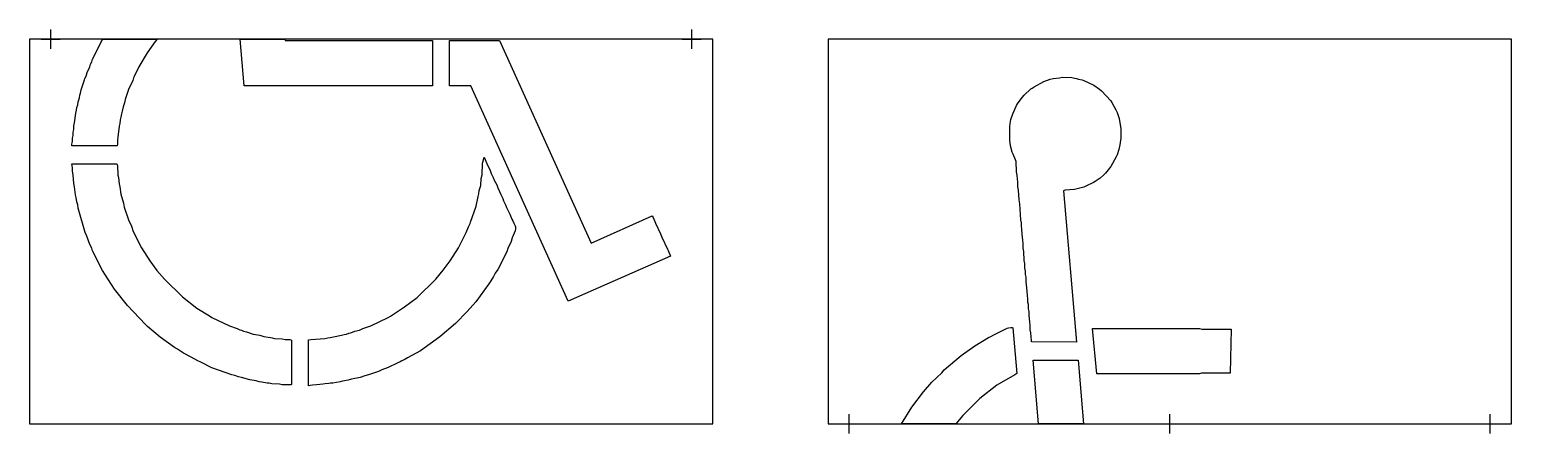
# Model space of a CAD drawing. Header units: inches. Extents: x 0 to 154, y -1 to 41.
import ezdxf

# ---------------------------------------------------------------- set-up
doc = ezdxf.new("R2010")
doc.units = ezdxf.units.IN
doc.header["$MEASUREMENT"] = 0
doc.layers.add('CUT', color=1, linetype='Continuous')
doc.layers.add('REG', color=5, linetype='Continuous')

msp = doc.modelspace()

# ---------------------------------------------------------------- linework, layer by layer
at = {"layer": 'CUT'}
for points in [[(0, 0), (71, 0), (71, 40), (0, 40)], [(13.26, 40), (13.05, 39.75), (12.23, 38.6), (11.35, 37.12), (10.86, 36.13), (10.8, 36), (10.71, 35.72), (10.28, 34.77), (9.93, 33.72), (9.88, 33.53), (9.83, 33.27), (9.72, 32.97), (9.63, 32.51), (9.55, 32.23), (9.49, 31.9), (9.42, 31.63), (9.37, 31.24), (9.3, 30.94), (9.25, 30.37), (9.19, 30.12), (9.18, 29.8), (9.12, 29.52), (9.12, 29.05), (9.09, 28.9), (4.38, 28.9), (4.4, 29.08), (4.46, 29.35), (4.47, 29.71), (4.52, 29.99), (4.53, 30.33), (4.59, 30.62), (4.6, 30.99), (4.68, 31.31), (4.81, 32.32), (4.88, 32.61), (4.92, 32.89), (5, 33.18), (5.05, 33.5), (5.17, 33.89), (5.23, 34.18), (5.3, 34.4), (5.37, 34.73), (5.7, 35.78), (5.75, 35.93), (5.87, 36.17), (5.97, 36.53), (6.25, 37.14), (6.33, 37.41), (6.45, 37.66), (6.54, 37.93), (7.28, 39.43), (7.45, 39.73), (7.62, 40), (7.62, 40), (13.26, 40)], [(26.54, 40), (26.55, 39.87), (41.87, 39.87), (41.87, 35.16), (22.28, 35.16), (21.87, 40), (21.87, 40), (26.54, 40)], [(43.64, 39.87), (48.84, 39.87), (58.35, 18.8), (64.71, 21.62), (64.81, 21.45), (65.04, 20.85), (65.57, 19.77), (65.69, 19.4), (66.3, 18.16), (66.35, 18.01), (66.62, 17.42), (55.96, 12.76), (45.85, 35.15), (43.64, 35.16)], [(83, 0), (154, 0), (154, 40), (83, 40)], [(113.02, 32.37), (113.23, 31.74), (113.42, 30.69), (113.42, 29.71), (113.35, 29.25), (113.29, 29.02), (113.21, 28.54), (113.03, 27.99), (112.93, 27.76), (112.38, 26.77), (111.81, 26.08), (111.64, 25.9), (111.26, 25.56), (110.76, 25.21), (110.56, 25.09), (109.85, 24.74), (109.55, 24.62), (108.61, 24.36), (107.63, 24.29), (107.53, 24.26), (107.44, 24.22), (108.8, 8.48), (104.13, 8.54), (104.12, 8.63), (104.06, 9.45), (104, 9.77), (103.99, 10.28), (103.94, 10.57), (103.93, 10.94), (103.88, 11.25), (103.87, 11.67), (103.82, 11.94), (103.81, 12.41), (103.76, 12.66), (103.74, 13.03), (103.7, 13.3), (103.69, 13.8), (103.63, 14.1), (103.62, 14.47), (103.57, 14.72), (103.56, 15.26), (103.51, 15.51), (103.5, 15.88), (103.45, 16.17), (103.44, 16.67), (103.38, 16.99), (103.33, 17.92), (103.27, 18.27), (103.26, 18.78), (103.21, 19.06), (103.19, 19.43), (103.14, 19.68), (103.13, 20.27), (103.08, 20.54), (103.07, 20.91), (103.01, 21.23), (102.9, 22.89), (102.83, 23.28), (102.78, 24.3), (102.72, 24.64), (102.71, 25.16), (102.66, 25.44), (102.64, 25.87), (102.58, 26.19), (102.53, 27.28), (102.48, 27.47), (102.21, 28.04), (102.12, 28.26), (101.94, 28.92), (101.91, 29.23), (101.86, 29.47), (101.86, 30.9), (101.92, 31.22), (101.98, 31.65), (102.18, 32.25), (102.58, 33.11), (102.68, 33.28), (103.17, 33.95), (103.37, 34.18), (104.07, 34.83), (104.2, 34.92), (104.4, 35.04), (105.4, 35.61), (106.06, 35.83), (106.39, 35.93), (107.04, 35.99), (107.35, 36.05), (108.32, 36.01), (108.46, 35.99), (108.8, 35.92), (109.01, 35.85), (109.4, 35.77), (109.55, 35.72), (110.62, 35.21), (111.2, 34.81), (111.41, 34.62), (112.36, 33.59), (112.47, 33.42), (112.89, 32.65)], [(34.63, 9.91), (35.45, 10.19), (37.26, 11.07), (37.49, 11.21), (38.97, 12.15), (40.26, 13.15), (42.2, 15.04), (42.99, 15.97), (43.72, 16.96), (44.56, 18.3), (45.37, 19.88), (45.6, 20.49), (45.77, 20.82), (45.83, 20.97), (46.4, 22.64), (46.61, 23.65), (46.69, 23.91), (46.73, 24.26), (46.88, 24.78), (46.94, 25.53), (47.02, 25.89), (47.07, 27.11), (47.11, 27.22), (47.24, 27.74), (47.53, 27.08), (47.87, 26.36), (47.98, 26.02), (48.19, 25.62), (48.29, 25.33), (48.54, 24.85), (48.66, 24.54), (48.85, 24.16), (48.96, 23.86), (49.17, 23.44), (49.26, 23.18), (49.47, 22.78), (49.57, 22.48), (49.92, 21.81), (50.11, 21.29), (50.22, 21.1), (50.31, 20.87), (50.45, 20.6), (50.49, 20.47), (50.5, 20.27), (50.46, 20.07), (50.16, 19.35), (50.05, 18.96), (49.7, 18.23), (49.59, 17.89), (48.65, 16.05), (48.38, 15.65), (48.21, 15.31), (47.92, 14.88), (47.73, 14.54), (46.37, 12.7), (45.48, 11.67), (44.26, 10.44), (42.65, 9.05), (40.61, 7.6), (39.26, 6.85), (38.93, 6.64), (38.7, 6.54), (38.51, 6.43), (38.28, 6.34), (37.92, 6.15), (37.62, 6.04), (37.28, 5.85), (36.62, 5.62), (36.26, 5.44), (35.21, 5.08), (34.83, 5), (34.37, 4.83), (33.46, 4.64), (33.11, 4.53), (32.52, 4.44), (32.26, 4.37), (31.52, 4.24), (31.27, 4.22), (31.09, 4.18), (30.7, 4.16), (30.47, 4.12), (30.15, 4.1), (29.83, 4.05), (29.39, 4.03), (29.15, 3.98), (28.98, 3.95), (28.98, 8.73), (29.24, 8.77), (30.69, 8.87), (30.98, 8.93), (31.22, 8.96), (31.57, 9.05), (32.43, 9.21), (32.68, 9.29), (32.94, 9.33), (33.17, 9.42), (33.39, 9.46), (33.81, 9.62), (34.3, 9.75)], [(10.76, 20.01), (11.63, 18.31), (12.48, 16.96), (13.23, 15.94), (14, 15.04), (15.88, 13.2), (17.39, 12.04), (18.68, 11.22), (18.93, 11.07), (20.76, 10.18), (21.56, 9.91), (21.85, 9.77), (22.03, 9.72), (22.24, 9.64), (22.53, 9.58), (23.23, 9.33), (23.93, 9.2), (24.34, 9.07), (24.8, 9.01), (25.02, 8.96), (25.22, 8.93), (25.44, 8.88), (26.23, 8.82), (26.56, 8.76), (27.03, 8.75), (27.22, 8.71), (27.22, 4.09), (27.15, 4.06), (27.06, 4.05), (26.37, 4.05), (26.25, 4.06), (25.98, 4.11), (25.18, 4.16), (24.91, 4.22), (24.68, 4.24), (24.12, 4.34), (23.87, 4.37), (23.53, 4.46), (22.89, 4.57), (22.03, 4.82), (21.7, 4.88), (21.33, 5.01), (21, 5.08), (18.95, 5.83), (17.81, 6.4), (17.48, 6.53), (17.18, 6.72), (16.19, 7.23), (16, 7.34), (15.38, 7.77), (15.04, 7.95), (13.58, 9.01), (12.26, 10.13), (12.05, 10.32), (10.17, 12.29), (8.83, 14.01), (7.59, 15.95), (6.55, 18), (6.45, 18.28), (6.27, 18.65), (5.96, 19.52), (5.78, 19.9), (5.05, 22.43), (5, 22.76), (4.91, 23.09), (4.84, 23.53), (4.76, 23.81), (4.67, 24.65), (4.59, 25.01), (4.54, 25.88), (4.47, 26.27), (4.45, 26.63), (4.38, 27.04), (9.08, 27.04), (9.11, 26.95), (9.13, 26.85), (9.18, 25.85), (9.23, 25.62), (9.31, 24.95), (9.39, 24.65), (9.49, 23.88), (9.76, 22.94), (9.83, 22.52), (10.27, 21.21), (10.57, 20.56)], [(99.66, 8.97), (99.9, 9.07), (100.22, 9.26), (101.6, 9.93), (101.75, 9.97), (101.98, 10), (102.11, 10.01), (102.2, 9.99), (102.6, 5.24), (102.5, 5.16), (102.41, 5.09), (100.54, 4), (98.76, 2.62), (96.98, 0.87), (96.26, 0), (90.62, 0), (91.7, 1.73), (92.9, 3.31), (93.78, 4.33), (94.8, 5.31), (95.06, 5.61), (96.82, 7.1), (98.23, 8.1)], [(121.46, 5.2), (110.9, 5.2), (110.48, 9.91), (110.67, 9.9), (110.77, 9.91), (121.39, 9.91), (121.59, 9.9), (121.82, 9.85), (121.94, 9.84), (124.59, 9.84), (124.87, 9.83), (124.79, 5.28), (124.64, 5.26), (121.94, 5.26), (121.8, 5.25), (121.6, 5.2)], [(108.96, 6.62), (109.54, 0), (104.87, 0), (104.3, 6.62)]]:
    msp.add_lwpolyline(points, close=True, dxfattribs=at)
at = {"layer": 'REG'}
for points in [[(2.19, 39), (2.19, 41)], [(68.81, 39), (68.81, 41)], [(1.19, 40), (3.19, 40)], [(67.81, 40), (69.81, 40)], [(84.19, 0), (86.19, 0)], [(85.19, -1), (85.19, 1)], [(117.5, 0), (119.5, 0)], [(118.5, -1), (118.5, 1)], [(150.81, 0), (152.81, 0)], [(151.81, -1), (151.81, 1)]]:
    msp.add_lwpolyline(points, dxfattribs=at)

doc.saveas('drawing.dxf')
